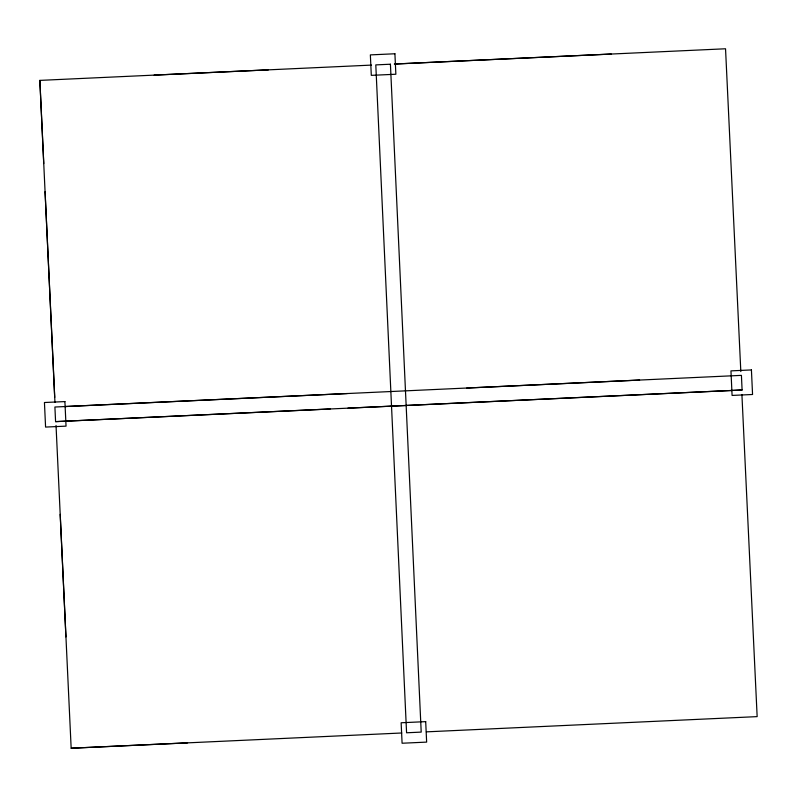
<?xml version="1.0" encoding="UTF-8"?>
<svg xmlns="http://www.w3.org/2000/svg" width="797" height="797" viewBox="0 0 797 797"><rect width="100%" height="100%" fill="white"/><g stroke="black" fill="none" stroke-linecap="round" stroke-linejoin="round"><path stroke-width="1.2" d="M54.953 402.485L39.85 80.387L371.512 65.095M395.123 64.009L725.539 48.776L740.821 371.571M64.856 406.56L741.419 375.367L742.097 389.992L55.581 421.633L54.903 407.018L347.253 393.539M56.029 425.429L71.162 748.224L187.574 742.854M154.13 75.117L268.41 69.847M394.356 64.039L611.259 54.047M466.813 388.029L639.592 380.059M55.581 421.633L330.187 408.981M347.93 408.154L742.097 389.992M71.162 748.224L401.758 732.991M426.375 731.855L757.15 716.623L741.907 394.515M39.85 80.387L43.755 163.574M45.07 191.688L54.714 397.434M60.193 514.364L65.942 636.913M394.913 53.768L370.356 54.893L371.302 75.356L395.86 74.231L394.913 53.768M390.42 64.218L375.795 64.896L406.58 732.782L421.205 732.104L390.42 64.218M425.698 721.644L401.14 722.769L402.087 743.232L426.644 742.107L425.698 721.644M64.906 401.578L44.443 402.515L45.578 427.072L66.041 426.136L64.906 401.578M751.422 369.928L730.959 370.874L732.084 395.432L752.557 394.485L751.422 369.928"/></g></svg>
